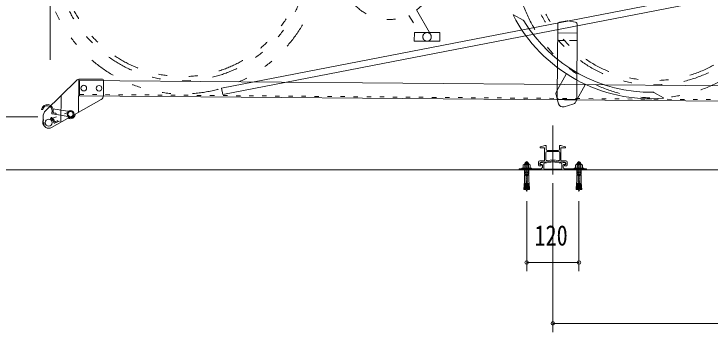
# Model space of a CAD drawing. Units: millimetres, scale not verified. Extents: x -5740 to 6033, y -4020 to 4020.
# Drawn here: x 2887 to 4486, y -3009 to -2278 of the extents above; entities that cross this region are included whole.
import ezdxf
from ezdxf.enums import TextEntityAlignment as Align

# ---------------------------------------------------------------- set-up
doc = ezdxf.new("R2010")
doc.units = ezdxf.units.MM
doc.header["$LTSCALE"] = 10
for name, pattern in [('USER1', [3, 1, -2]), ('USER2', [10, 4, -6]), ('USER3', [13, 6, -3, 1, -3]), ('USER4', [24, 12, -5, 2, -5]), ('USER6', [25, 6, -5, 2, -5, 2, -5])]:
    doc.linetypes.add(name, pattern=pattern)
for name, color, linetype, lineweight in [('0-1_0-0SHITUMEI', 4, 'Continuous', 18), ('0-3_2ラック-03BODL', 7, 'Continuous', 18), ('0-4_2ラック-5下レル', 7, 'Continuous', 18), ('0-7_2ラック-9上ラック', 7, 'Continuous', 18), ('0-B_2ラック-D上自転車前', 4, 'USER6', 18), ('0-C_2ラック-F寸法', 3, 'Continuous', 18)]:
    doc.layers.add(name, color=color, linetype=linetype, lineweight=lineweight)
doc.styles.add('ＭＳ ゴシック', font='')
doc.styles.get('ＭＳ ゴシック').set_extended_font_data('MS Gothic')

# ---------------------------------------------------------------- blocks, each defined once
blk = doc.blocks.new('C-10x60L_7')
at = {"layer": '0-1_0-0SHITUMEI', "linetype": 'USER3'}
blk.add_line((-688, 0), (2120, 0), dxfattribs=at)
at = {"layer": '0-1_0-0SHITUMEI'}
for p, q in [((-608, -88), (-608, 88)), ((-551.1, -130), (-551.1, 130)), ((-551.1, 130), (-488, 130)), ((-480, 152), (-432, 200)), ((-480, -152), (-480, 152)), ((-480, -122), (-480, 122)), ((-464.5, 167.5), (-374.8, 167.5)), ((-432, -200), (-432, 200)), ((-432, 200), (-374.8, 200)), ((-374.8, 268), (-342.8, 323.3)), ((-374.8, -268), (-374.8, 268)), ((-342.8, 323.3), (-54.8, 323.3)), ((-342.8, 161.7), (-54.8, 161.7)), ((-54.8, 440), (-54.8, -440)), ((-54.8, 440), (0, 440)), ((-54.8, -323.3), (-54.8, 323.3)), ((0, -440), (0, 440)), ((0, 200), (507.1, 200)), ((0, 167.5), (507.1, 167.5)), ((507.1, -200), (507.1, 200)), ((520, 177.6), (507.1, 200)), ((507.1, 167.5), (520, 177.6)), ((520, 177.6), (603.6, 200)), ((520, -177.6), (520, 177.6)), ((603.6, -200), (603.6, 200)), ((603.6, 200), (1192.1, 200)), ((1192.1, 200), (1333.7, 212.4)), ((1200, 20), (1917.3, 82.8)), ((1200, -20), (1200, 20)), ((1349.4, 33.1), (1333.7, 212.4)), ((1473.2, 224.6), (1403.5, 218.5)), ((1419.2, 39.2), (1403.5, 218.5)), ((1488.9, 45.3), (1473.2, 224.6)), ((1612.7, 236.8), (1542.9, 230.7)), ((1558.6, 51.4), (1542.9, 230.7)), ((1628.4, 57.5), (1612.7, 236.8)), ((1752.1, 249), (1682.4, 242.9)), ((1698.1, 63.6), (1682.4, 242.9)), ((1767.8, 69.7), (1752.1, 249)), ((1821.9, 255.1), (1901.6, 262.1)), ((1837.6, 75.8), (1821.9, 255.1)), ((1917.3, 82.8), (1901.6, 262.1)), ((-551.1, -130), (-488, -130)), ((-480, -152), (-432, -200)), ((-464.5, -167.5), (-374.8, -167.5)), ((-432, -200), (-374.8, -200)), ((-374.8, -268), (-342.8, -323.3)), ((-342.8, -161.7), (-54.8, -161.7)), ((-342.8, -323.3), (-54.8, -323.3)), ((-54.8, -440), (0, -440)), ((0, -167.5), (507.1, -167.5)), ((0, -200), (507.1, -200)), ((507.1, -167.5), (520, -177.6)), ((520, -177.6), (507.1, -200)), ((520, -177.6), (603.6, -200)), ((603.6, -200), (1192.1, -200)), ((1192.1, -200), (1333.7, -212.4)), ((1200, -20), (1917.3, -82.8)), ((1349.4, -33.1), (1333.7, -212.4)), ((1419.2, -39.2), (1403.5, -218.5)), ((1473.2, -224.6), (1403.5, -218.5)), ((1488.9, -45.3), (1473.2, -224.6)), ((1558.6, -51.4), (1542.9, -230.7)), ((1612.7, -236.8), (1542.9, -230.7)), ((1628.4, -57.5), (1612.7, -236.8)), ((1698.1, -63.6), (1682.4, -242.9)), ((1752.1, -249), (1682.4, -242.9)), ((1767.8, -69.7), (1752.1, -249)), ((1837.6, -75.8), (1821.9, -255.1)), ((1821.9, -255.1), (1901.6, -262.1)), ((1917.3, -82.8), (1901.6, -262.1))]:
    blk.add_line(p, q, dxfattribs=at)
at = {"layer": '0-1_0-0SHITUMEI', "linetype": 'USER2'}
for p, q in [((-472, 80), (1774.7, 80)), ((-472, -80), (1774.7, -80))]:
    blk.add_line(p, q, dxfattribs=at)
at = {"layer": '0-1_0-0SHITUMEI'}
for centre, radius, start, end in [((-499.1, 0), 140, 111.787, 141.055), ((-488, 122), 8, 0, 90), ((-472, 88), 8, 180, 270), ((50.3, 0), 425.1, 157.649, 202.351), ((-256.5, 242.5), 118.2, 180.014, 223.119), ((1360.4, 308.8), 100, 254.513, 295.487), ((1499.9, 321), 100, 254.513, 295.487), ((1639.4, 333.2), 100, 254.513, 295.487), ((1778.8, 345.4), 100, 254.513, 295.487), ((1774.7, -400), 480, 56.443, 82.426), ((-499.1, 0), 140, 218.945, 248.213), ((-488, -122), 8, 270, 0), ((-472, -88), 8, 90, 180), ((-256.5, -242.5), 118.2, 136.881, 179.986), ((1360.4, -308.8), 100, 64.513, 105.487), ((1499.9, -321), 100, 64.513, 105.487), ((1639.4, -333.2), 100, 64.513, 105.487), ((1778.8, -345.4), 100, 64.513, 105.487), ((1774.7, 400), 480, 277.574, 303.557)]:
    blk.add_arc(centre, radius, start, end, dxfattribs=at)
at = {"layer": '0-1_0-0SHITUMEI', "linetype": 'USER2'}
for centre, start, end in [((1774.7, -400), 82.426, 90), ((1774.7, 400), 270, 277.574)]:
    blk.add_arc(centre, 480, start, end, dxfattribs=at)

msp = doc.modelspace()

# ---------------------------------------------------------------- linework, layer by layer
at = {"layer": '0-3_2ラック-03BODL'}
msp.add_line((4949.74, -2636.6), (1079.74, -2636.6), dxfattribs=at)
at = {"layer": '0-4_2ラック-5下レル', "color": 3, "linetype": 'USER4'}
msp.add_line((4124.74, -2646.6), (4124.74, -2534.6), dxfattribs=at)
at = {"layer": '0-4_2ラック-5下レル'}
for p, q in [((4095.49, -2584.03), (4095.49, -2584.77)), ((4104.99, -2585.27), (4095.99, -2585.27)), ((4096.23, -2583.07), (4106.36, -2580.31)), ((4105.99, -2586.27), (4105.99, -2614.77)), ((4108.49, -2580.27), (4106.63, -2580.27)), ((4109.49, -2581.27), (4109.49, -2588.77)), ((4139.99, -2581.27), (4139.99, -2588.77)), ((4140.99, -2580.27), (4142.86, -2580.27)), ((4153.26, -2583.07), (4143.12, -2580.31)), ((4143.49, -2586.27), (4143.49, -2614.77)), ((4144.49, -2585.27), (4153.49, -2585.27)), ((4153.99, -2584.03), (4153.99, -2584.77)), ((4108.49, -2597.27), (4108.49, -2612.19)), ((4111.49, -2594.27), (4137.99, -2594.27)), ((4136.99, -2591.77), (4112.49, -2591.77)), ((4140.99, -2597.27), (4140.99, -2612.19)), ((4091.99, -2618.77), (4091.99, -2625.27)), ((4104.99, -2615.77), (4094.99, -2615.77)), ((4094.99, -2621.27), (4094.99, -2623.77)), ((4095.49, -2621.44), (4095.49, -2623.1)), ((4096.32, -2620.46), (4124.74, -2615.44)), ((4097.99, -2618.27), (4108.54, -2618.27)), ((4103.74, -2622.86), (4103.74, -2632.6)), ((4105.4, -2620.89), (4124.74, -2617.47)), ((4112.01, -2615.15), (4124.74, -2612.9)), ((4137.47, -2615.15), (4124.74, -2612.9)), ((4153.17, -2620.46), (4124.74, -2615.44)), ((4144.09, -2620.89), (4124.74, -2617.47)), ((4151.49, -2618.27), (4140.95, -2618.27)), ((4144.49, -2615.77), (4154.49, -2615.77)), ((4145.74, -2622.86), (4145.74, -2632.6)), ((4153.99, -2621.44), (4153.99, -2623.1)), ((4154.49, -2621.27), (4154.49, -2623.77)), ((4157.49, -2618.77), (4157.49, -2625.27)), ((4047.24, -2634.6), (4047.24, -2635.6)), ((4048.24, -2633.6), (4097.74, -2633.6)), ((4048.24, -2636.6), (4201.24, -2636.6)), ((4096.99, -2627.27), (4093.99, -2627.27)), ((4097.49, -2624.27), (4095.49, -2624.27)), ((4095.99, -2623.6), (4098.74, -2623.6)), ((4097.99, -2624.77), (4097.99, -2626.27)), ((4100.74, -2625.6), (4100.74, -2630.6)), ((4105.74, -2634.6), (4143.74, -2634.6)), ((4148.74, -2625.6), (4148.74, -2630.6)), ((4153.49, -2623.6), (4150.74, -2623.6)), ((4151.49, -2624.77), (4151.49, -2626.27)), ((4201.24, -2633.6), (4151.74, -2633.6)), ((4151.99, -2624.27), (4153.99, -2624.27)), ((4152.49, -2627.27), (4155.49, -2627.27)), ((4202.24, -2634.6), (4202.24, -2635.6))]:
    msp.add_line(p, q, dxfattribs=at)
at = {"layer": '0-4_2ラック-5下レル', "color": 4, "linetype": 'USER4'}
for p, q in [((4064.74, -2630.6), (4064.74, -2640.6)), ((4184.74, -2630.6), (4184.74, -2640.6))]:
    msp.add_line(p, q, dxfattribs=at)
at = {"layer": '0-4_2ラック-5下レル'}
for centre, radius, start, end in [((4096.49, -2584.03), 1, 105.255, 180), ((4095.99, -2584.77), 0.5, 180, 270), ((4104.99, -2586.27), 1, 0, 90), ((4106.63, -2581.27), 1, 90, 105.255), ((4108.49, -2581.27), 1, 0, 90), ((4112.49, -2588.77), 3, 180, 270), ((4136.99, -2588.77), 3, 270, 0), ((4140.99, -2581.27), 1, 90, 180), ((4142.86, -2581.27), 1, 74.745, 90), ((4144.49, -2586.27), 1, 90, 180), ((4152.99, -2584.03), 1, 0, 74.745), ((4153.49, -2584.77), 0.5, 270, 0), ((4111.49, -2597.27), 3, 90, 180), ((4137.99, -2597.27), 3, 0, 90), ((4094.99, -2618.77), 3, 90, 180), ((4097.99, -2621.27), 3, 90, 180), ((4096.49, -2621.44), 1, 100, 180), ((4105.74, -2622.86), 2, 100, 180), ((4104.99, -2614.77), 1, 270, 0), ((4111.49, -2612.19), 3, 180, 280), ((4108.54, -2616.27), 2, 270, 280), ((4137.99, -2612.19), 3, 260, 0), ((4140.95, -2616.27), 2, 260, 270), ((4144.49, -2614.77), 1, 180, 270), ((4143.74, -2622.86), 2, 0, 80), ((4151.49, -2621.27), 3, 0, 90), ((4152.99, -2621.44), 1, 0, 80), ((4154.49, -2618.77), 3, 0, 90), ((4048.24, -2634.6), 1, 90, 180), ((4048.24, -2635.6), 1, 180, 270), ((4093.99, -2625.27), 2, 180, 270), ((4095.49, -2623.77), 0.5, 180, 270), ((4095.99, -2623.1), 0.5, 180, 270), ((4096.99, -2626.27), 1, 270, 0), ((4097.49, -2624.77), 0.5, 0, 90), ((4097.74, -2630.6), 3, 270, 0), ((4098.74, -2625.6), 2, 0, 90), ((4105.74, -2632.6), 2, 180, 270), ((4143.74, -2632.6), 2, 270, 0), ((4150.74, -2625.6), 2, 90, 180), ((4151.74, -2630.6), 3, 180, 270), ((4151.99, -2624.77), 0.5, 90, 180), ((4152.49, -2626.27), 1, 180, 270), ((4153.49, -2623.1), 0.5, 270, 0), ((4153.99, -2623.77), 0.5, 270, 0), ((4155.49, -2625.27), 2, 270, 0), ((4201.24, -2634.6), 1, 0, 90), ((4201.24, -2635.6), 1, 270, 0)]:
    msp.add_arc(centre, radius, start, end, dxfattribs=at)
at = {"layer": '0-7_2ラック-9上ラック'}
for p, q in [((4787.32, -2171.81), (3363.95, -2448.4)), ((4790.19, -2186.54), (3366.81, -2463.12)), ((4033.58, -2280.16), (4034.47, -2279.7)), ((4056.44, -2291.86), (4034.47, -2279.7)), ((4134.65, -2469.44), (4136.04, -2301.53)), ((4157.74, -2293.71), (4140.22, -2296.65)), ((4159.48, -2293.72), (4176.95, -2296.95)), ((4179.64, -2469.82), (4181.04, -2301.91)), ((4135.88, -2321.45), (4180.88, -2321.82)), ((4135.73, -2338.77), (4153.26, -2338.91)), ((4163.2, -2339), (4180.73, -2339.14)), ((3037.43, -2430.81), (3037.14, -2465.81)), ((3037.43, -2430.81), (4749.37, -2445.06)), ((4133.14, -2456.46), (4155.42, -2416.21)), ((4176.88, -2480.68), (4199.16, -2440.44)), ((3363.95, -2448.4), (3366.81, -2463.12)), ((4357.09, -2458.36), (4379.05, -2470.52)), ((3037.14, -2465.81), (4787.08, -2480.37)), ((4138.13, -2484.45), (4132.27, -2464.06)), ((4139.6, -2474.48), (4174.6, -2474.78)), ((4379.13, -2471.52), (4379.05, -2470.52)), ((4150.5, -2491.3), (4170.89, -2485.45)), ((2950.64, -2497.54), (2952.12, -2497.78)), ((2974.33, -2501.34), (2973.69, -2505.29)), ((3015.84, -2514.07), (2975.35, -2507.58)), ((3015.28, -2501.82), (2976.36, -2495.59)), ((2976.79, -2501.73), (2976.56, -2503.21)), ((2982.66, -2506.22), (2978.22, -2505.51)), ((2983.49, -2507.36), (2983.41, -2507.86))]:
    msp.add_line(p, q, dxfattribs=at)
at = {"layer": '0-7_2ラック-9上ラック', "color": 3}
for p, q in [((2959.71, -2500.06), (3030.5, -2430.43)), ((3035.55, -2427.76), (3034.91, -2503.99)), ((3090.45, -2428), (3037.6, -2427.56)), ((3092.14, -2465.84), (3092.44, -2430.02)), ((2995.23, -2465.12), (2994.72, -2526.75)), ((3087.07, -2474.45), (3028.66, -2507.53)), ((2953.62, -2527.62), (2953.73, -2514.15)), ((3010.16, -2518.01), (2973.03, -2539.04))]:
    msp.add_line(p, q, dxfattribs=at)
at = {"layer": '0-7_2ラック-9上ラック', "linetype": 'USER1'}
for p, q in [((3037.16, -2462.81), (4787.1, -2477.37)), ((3017.73, -2502.22), (3015.28, -2501.82))]:
    msp.add_line(p, q, dxfattribs=at)
at = {"layer": '0-7_2ラック-9上ラック', "color": 3}
for centre, radius in [((3047.28, -2448.39), 6.5), ((3082.28, -2448.68), 6.5), ((3016.78, -2508.14), 8), ((2966.62, -2527.72), 8)]:
    msp.add_circle(centre, radius, dxfattribs=at)
at = {"layer": '0-7_2ラック-9上ラック'}
msp.add_circle((3016.78, -2508.14), 6, dxfattribs=at)
for centre, radius, start, end in [((4349.3, -2117.72), 355.05, 207.22617, 274.82017), ((4054.01, -2296.24), 5, 31.15517, 61.02317), ((4349.3, -2117.72), 340.05, 211.15517, 270.89117), ((4141.04, -2301.58), 5, 99.52317, 179.52317), ((4158.57, -2298.64), 5, 79.52317, 99.52317), ((4176.04, -2301.87), 5, 359.52317, 79.52317), ((4141.88, -2461.3), 10, 151.02317, 196.02317), ((4354.66, -2462.73), 5, 61.02317, 90.89117), ((4139.65, -2469.48), 5, 179.52317, 269.52317), ((4174.64, -2469.78), 5, 269.52317, 359.52317), ((2963.46, -2499.6), 13.5, 350.89625, 168.69225), ((2963.46, -2499.6), 11, 350.89625, 168.40425), ((4147.74, -2481.69), 10, 196.02317, 286.02317), ((4168.13, -2475.83), 10, 286.02317, 331.02317), ((2950.72, -2497.05), 0.5, 168.69225, 260.89625), ((2952.2, -2497.29), 0.5, 260.89625, 348.40425), ((2975.67, -2505.6), 2, 170.89625, 260.89625), ((2978.53, -2503.53), 2, 170.89625, 260.89625), ((2982.42, -2507.7), 1, 260.89625, 350.89625), ((2982.5, -2507.21), 1, 350.89625, 80.89625)]:
    msp.add_arc(centre, radius, start, end, dxfattribs=at)
at = {"layer": '0-7_2ラック-9上ラック', "color": 3}
for centre, radius, start, end in [((3037.51, -2437.56), 10, 89.52317, 134.52317), ((3090.44, -2430), 2, 359.52317, 89.52317), ((3082.14, -2465.75), 10, 299.52317, 359.52317), ((2973.73, -2514.32), 20, 134.52317, 179.52317), ((3016.78, -2508.14), 10.5, 247.57217, 351.47417), ((3030.14, -2510.14), 3, 119.52317, 171.47417), ((3011.63, -2520.62), 3, 67.57217, 119.52317), ((2966.62, -2527.72), 13, 179.52317, 299.52317)]:
    msp.add_arc(centre, radius, start, end, dxfattribs=at)
at = {"layer": '0-B_2ラック-D上自転車前'}
for p, q in [((3841.47, -2320.49), (3757.88, -2174.39)), ((3736.98, -2187.33), (3818.13, -2320.29)), ((3806.46, -2340.2), (3806.62, -2320.2)), ((3806.62, -2320.2), (3865.24, -2320.69)), ((3865.24, -2320.69), (3865.08, -2340.69)), ((3865.08, -2340.69), (3806.46, -2340.2))]:
    msp.add_line(p, q, dxfattribs=at)
for centre, major_axis, start_param, end_param in [((4358.34, -2140.59), (-0.1, 330.2), 1.9393887, 6.2453577), ((4358.34, -2140.59), (-0.09, 300.2), 1.6841167, 6.2922093), ((4358.34, -2140.59), (-0.09, 290.2), 1.6844019, 6.2919207), ((3747.34, -2180.71), (-0.03, 110), 3.7849415, 9.8689343), ((3273.84, -2131.57), (-0.1, 330.2), 1.6785802, 4.3511729), ((3273.84, -2131.57), (-0.09, 300.2), 1.6892113, 4.3342685), ((3273.84, -2131.57), (-0.09, 290.2), 1.6932444, 4.3278407)]:
    msp.add_ellipse(centre, major_axis=major_axis, ratio=0.97706, start_param=start_param, end_param=end_param, dxfattribs=at)
msp.add_ellipse((3835.85, -2330.44), major_axis=(0, 10), ratio=0.97706, dxfattribs=at)
at = {"layer": '0-C_2ラック-F寸法'}
for p, q in [((2969.74, 53.4), (2969.74, -2383.06)), ((2419.74, -2514.62), (2942, -2514.62)), ((4124.74, -3009.36), (4124.74, -2666.6)), ((4064.74, -2869.36), (4064.74, -2708.6)), ((4184.74, -2869.36), (4184.74, -2708.6)), ((4064.74, -2849.36), (4184.74, -2849.36)), ((4949.74, -2989.36), (4124.74, -2989.36))]:
    msp.add_line(p, q, dxfattribs=at)
at = {"layer": '0-C_2ラック-F寸法', "color": 7, "linetype": 'USER1'}
for p, q in [((3012.29, -2503.46), (2975.57, -2517.79)), ((2976.73, -2523.78), (2978.18, -2527.5)), ((3018.97, -2513.73), (2980.77, -2528.64)), ((2986.39, -2523.77), (2982.19, -2525.4)), ((2987.68, -2524.33), (2987.86, -2524.8)), ((2954.38, -2532.5), (2955.78, -2531.96))]:
    msp.add_line(p, q, dxfattribs=at)
at = {"layer": '0-C_2ラック-F寸法', "color": 7, "linetype": 'USER6'}
msp.add_line((2979.06, -2522.87), (2979.6, -2524.27), dxfattribs=at)
at = {"layer": '0-C_2ラック-F寸法', "color": 7, "linetype": 'USER1'}
for centre, radius, start, end in [((2966.48, -2527.78), 13.5, 21.32458, 199.12058), ((2966.48, -2527.78), 11, 21.32458, 198.83258), ((2981.47, -2523.54), 2, 201.32458, 291.32458), ((2986.75, -2524.7), 1, 21.32458, 111.32458), ((2986.93, -2525.16), 1, 291.32458, 21.32458), ((2954.2, -2532.04), 0.5, 199.12058, 291.32458), ((2955.6, -2531.49), 0.5, 291.32458, 18.83258), ((2980.05, -2526.78), 2, 201.32458, 291.32458)]:
    msp.add_arc(centre, radius, start, end, dxfattribs=at)
at = {"layer": '0-C_2ラック-F寸法'}
for centre, start, end in [((4064.74, -2849.36), 0, 180), ((4184.74, -2849.36), 0, 180), ((4064.74, -2849.36), 180, 0), ((4184.74, -2849.36), 180, 0), ((4124.74, -2989.36), 0, 180), ((4124.74, -2989.36), 180, 0)]:
    msp.add_arc(centre, 4, start, end, dxfattribs=at)

# ---------------------------------------------------------------- block references
at = {"layer": '0-4_2ラック-5下レル', "xscale": 0.025, "yscale": 0.025, "rotation": 270}
for p in [(4064.74, -2633.6), (4184.74, -2633.6)]:
    msp.add_blockref('C-10x60L_7', p, dxfattribs=at)

# ---------------------------------------------------------------- texts
at = {"layer": '0-C_2ラック-F寸法', "color": 7, "style": 'ＭＳ ゴシック', "width": 0.8}
msp.add_text('120', height=46.89, dxfattribs=at).set_placement((4082.43, -2824.56), align=Align.BOTTOM_LEFT)

doc.saveas('drawing.dxf')
